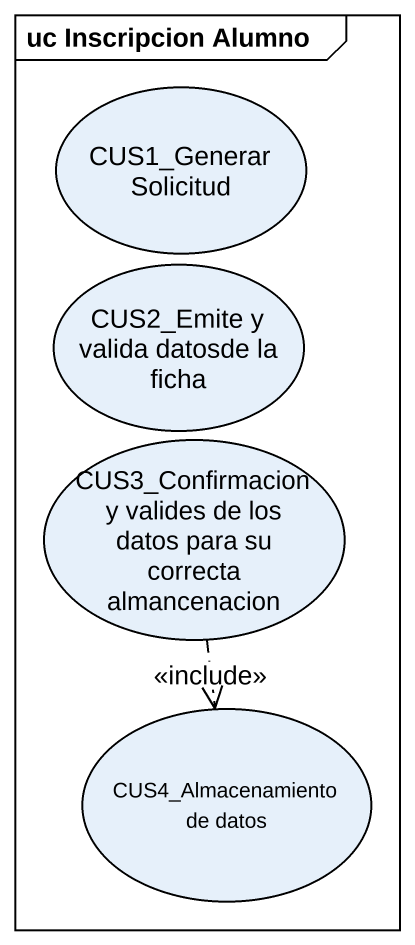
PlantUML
@startuml
mainframe uc Inscripcion Alumno
usecase "CUS1_Generar Solicitud" as CUS1_Generar_Solicitud
usecase "CUS2_Emite y valida datosde la ficha" as CUS2_Emite_y_valida_datosde
usecase "CUS3_Confirmacion y valides de los datos para su correcta almancenacion" as CUS3_Confirmacion_y_valides
usecase "CUS4_Almacenamiento de datos" as CUS4_Almacenamiento_de_datos
CUS3_Confirmacion_y_valides ..> CUS4_Almacenamiento_de_datos : <<include>>
@enduml
